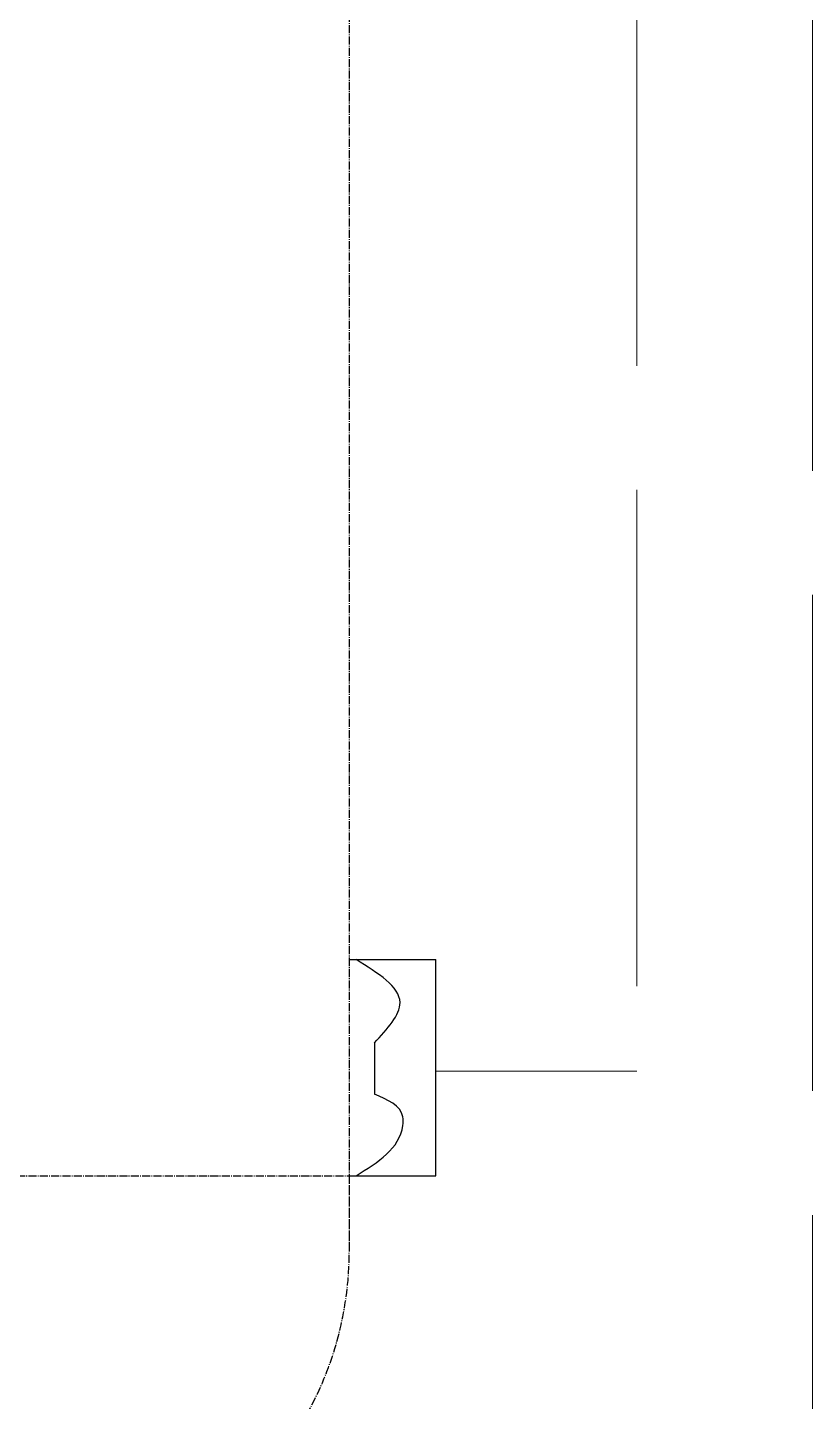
# Model space of a CAD drawing. Extents: x 1175813 to 1223918, y -298815 to -264839.
# Drawn here: x 1203473 to 1204422, y -278442 to -276781 of the extents above; entities that cross this region are included whole.
import ezdxf

# ---------------------------------------------------------------- set-up
doc = ezdxf.new("R2010")
doc.units = 0
doc.linetypes.add('ACAD_ISO02W100', pattern=[15, 12, -3])
doc.linetypes.add('GEN7', pattern=[13.75, 9.75, -1.5, 1, -1.5])
doc.layers.add('7', color=4, linetype='GEN7')
doc.layers.add('ZHIK', color=6, linetype='Continuous')
doc.layers.add('虚线', color=6, linetype='ACAD_ISO02W100', lineweight=18)

msp = doc.modelspace()

# ---------------------------------------------------------------- linework, layer by layer
at = {"layer": '7'}
for p, q in [((1203862.3, -274948.9), (1203862.3, -278260.6)), ((1201769.3, -278168.9), (1203862.3, -278168.9)), ((1203862.3, -278168.9), (1203862.3, -278260.6))]:
    msp.add_line(p, q, dxfattribs=at)
msp.add_arc((1203459.8, -278260.6), 402.5, 315, 0, dxfattribs=at)
at = {"layer": 'ZHIK'}
for p, q in [((1203862.3, -277907.6), (1203966.8, -277907.6)), ((1203966.8, -278168.9), (1203966.8, -277907.6)), ((1203892.7, -278008.3), (1203892.7, -278070.2)), ((1203862.3, -278168.9), (1203966.8, -278168.9))]:
    msp.add_line(p, q, dxfattribs=at)
msp.add_spline([(1203892.7, -278008.3), (1203923.7, -277959.5), (1203870.7, -277907.6)], degree=3, dxfattribs=at)
at = {"layer": 'ZHIK', "end_tangent": (-0.879154, -0.476538)}
msp.add_spline([(1203870.7, -278168.9), (1203927.2, -278108.3), (1203927.2, -278097.6), (1203892.7, -278070.2)], degree=3, dxfattribs=at)
at = {"layer": '虚线', "ltscale": 50}
for p, q in [((1204210.2, -275089.5), (1204210.2, -278042.4)), ((1204422.4, -276716.4), (1204422.4, -283102)), ((1203966.8, -278042.4), (1204210.2, -278042.4))]:
    msp.add_line(p, q, dxfattribs=at)

doc.saveas('drawing.dxf')
